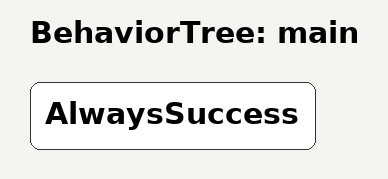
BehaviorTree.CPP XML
<?xml version="1.0" encoding="UTF-8"?>
<root BTCPP_format="4">
  <![CDATA[some text]]>
  <BehaviorTree ID="main">
    <AlwaysSuccess/>
  </BehaviorTree>
</root>
